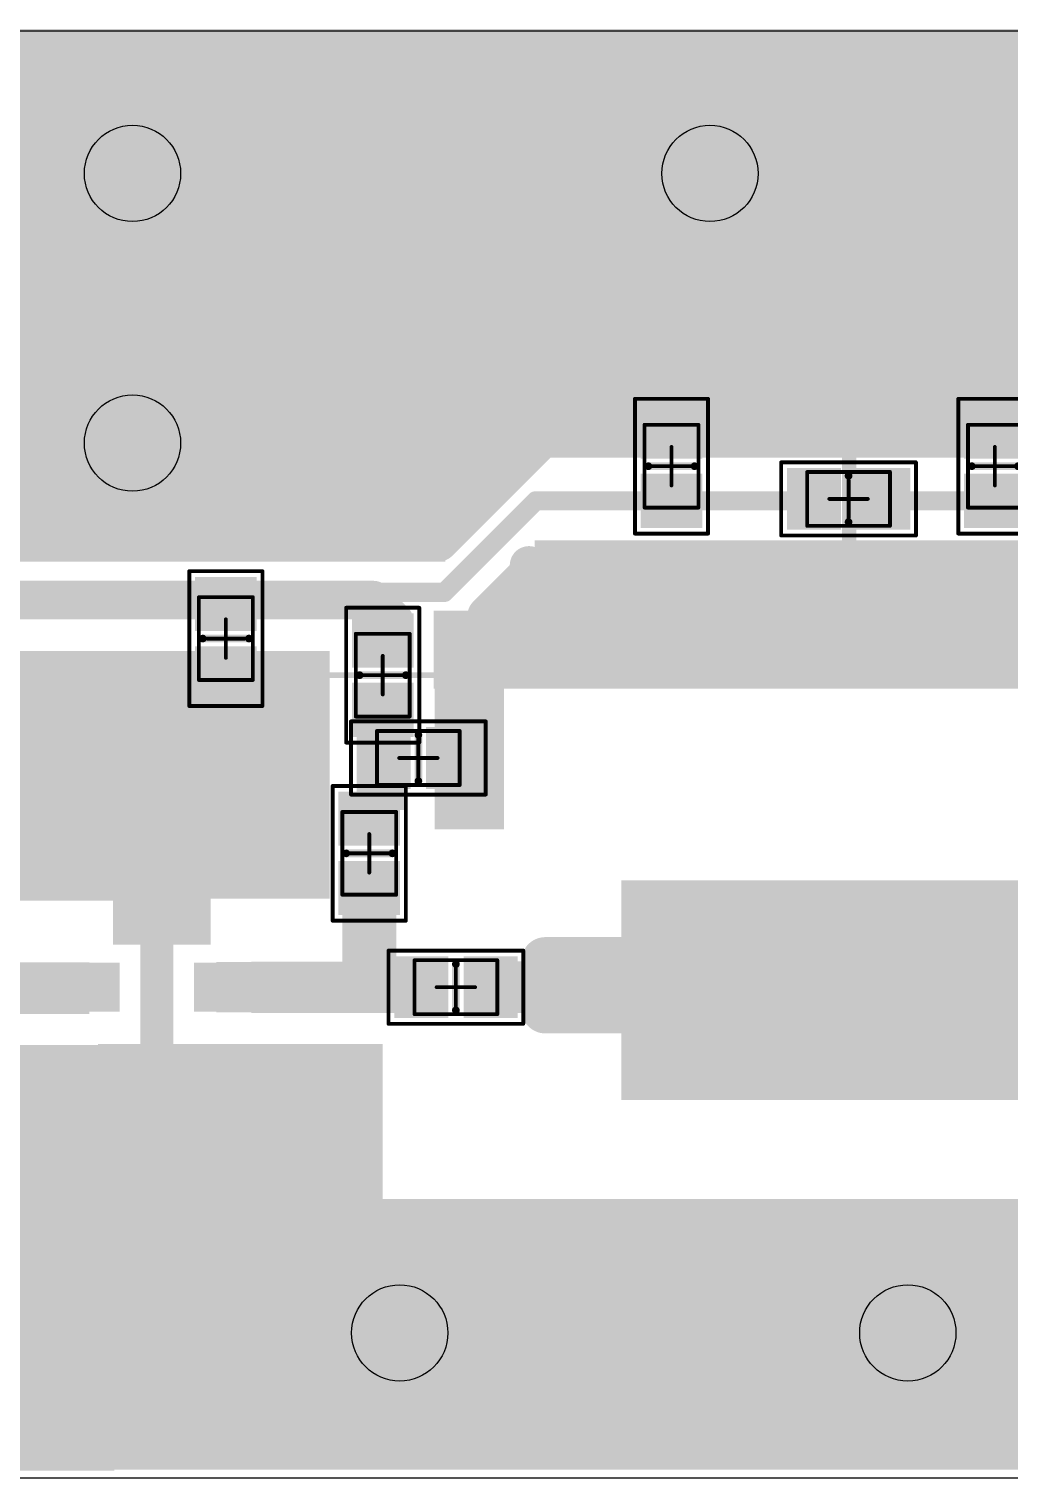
# Model space of a CAD drawing. Extents: x 280 to 426, y 216 to 306.
# Drawn here: x 330.12 to 355.58, y 216.01 to 253.63 of the extents above; entities that cross this region are included whole.
import ezdxf

# ---------------------------------------------------------------- set-up
doc = ezdxf.new("R2010")
doc.units = 0
doc.header["$MEASUREMENT"] = 0
doc.layers.get('0').update_dxf_attribs({"linetype": 'CONTINUOUS'})
for name, color, linetype in [('MECHANICAL13', 56, 'CONTINUOUS'), ('MECHANICAL15', 56, 'CONTINUOUS'), ('MULTILAYER', 9, 'CONTINUOUS'), ('TOPLAYER', 1, 'CONTINUOUS'), ('TOPOVERLAY', 2, 'CONTINUOUS'), ('TOPPASTE', 8, 'CONTINUOUS'), ('TOPSOLDER', 216, 'CONTINUOUS')]:
    doc.layers.add(name, color=color, linetype=linetype)

# ---------------------------------------------------------------- blocks, each defined once
blk = doc.blocks.new('6_0805_N_2')
at = {"layer": 'MECHANICAL13', "const_width": 0.1}
for points in [[(1.075002, 0.700004), (-1.074999, 0.700004)], [(-1.074999, 0.700004), (-1.074999, -0.699996)], [(1.075002, 0.700004), (1.075002, -0.699996)], [(1.075002, -0.699996), (-1.074999, -0.699996)]]:
    blk.add_lwpolyline(points, dxfattribs=at)
at = {"layer": 'MECHANICAL13', "const_width": 0.05}
for points in [[(-1.099998, 0.700004, 1), (-1.05, 0.700004, 1)], [(-1.099998, 0.700004, 1), (-1.05, 0.700004, 1)], [(1.050003, 0.700004, 1), (1.1, 0.700004, 1)], [(1.050003, 0.700004, 1), (1.1, 0.700004, 1)], [(-1.099998, -0.699996, 1), (-1.05, -0.699996, 1)], [(-1.099998, -0.699996, 1), (-1.05, -0.699996, 1)], [(1.050003, -0.699996, 1), (1.1, -0.699996, 1)], [(1.050003, -0.699996, 1), (1.1, -0.699996, 1)]]:
    blk.add_lwpolyline(points, format="xyb", close=True, dxfattribs=at)
at = {"layer": 'MECHANICAL15', "const_width": 0.1}
for points in [[(1.750002, 0.950003), (-1.749999, 0.950003)], [(-1.749999, 0.950003), (-1.749999, -0.949996)], [(1.750002, 0.950003), (1.750002, -0.949996)], [(0.000003, 0.500004), (0.000003, -0.499996)], [(0.500002, 0.000003), (-0.499999, 0.000003)], [(1.750002, -0.949996), (-1.749999, -0.949996)]]:
    blk.add_lwpolyline(points, dxfattribs=at)
at = {"layer": 'MECHANICAL15', "const_width": 0.05}
for points in [[(-1.774998, 0.950003, 1), (-1.725, 0.950003, 1)], [(-1.774998, 0.950003, 1), (-1.725, 0.950003, 1)], [(1.725003, 0.950003, 1), (1.775, 0.950003, 1)], [(1.725003, 0.950003, 1), (1.775, 0.950003, 1)], [(-0.024996, 0.500004, 1), (0.025001, 0.500004, 1)], [(-0.524998, 0.000003, 1), (-0.475, 0.000003, 1)], [(0.475003, 0.000003, 1), (0.525, 0.000003, 1)], [(-0.024996, -0.499996, 1), (0.025001, -0.499996, 1)], [(-1.774998, -0.949996, 1), (-1.725, -0.949996, 1)], [(-1.774998, -0.949996, 1), (-1.725, -0.949996, 1)], [(1.725003, -0.949996, 1), (1.775, -0.949996, 1)], [(1.725003, -0.949996, 1), (1.775, -0.949996, 1)]]:
    blk.add_lwpolyline(points, format="xyb", close=True, dxfattribs=at)
at = {"layer": 'TOPLAYER'}
for points in [[(-0.299999, -0.699996), (-0.299999, 0.700001), (-1.499997, -0.699996), (-1.499997, 0.700001)], [(1.5, -0.699996), (1.5, 0.700001), (0.300002, -0.699996), (0.300002, 0.700001)]]:
    blk.add_solid(points, dxfattribs=at)
at = {"layer": 'TOPOVERLAY', "const_width": 0.2}
blk.add_lwpolyline([(0, 0.599999), (0, -0.599999)], dxfattribs=at)
at = {"layer": 'TOPOVERLAY', "const_width": 0.1}
for points in [[(-0.05, 0.599999, 1), (0.05, 0.599999, 1)], [(-0.05, -0.599999, 1), (0.05, -0.599999, 1)]]:
    blk.add_lwpolyline(points, format="xyb", close=True, dxfattribs=at)
at = {"layer": 'TOPPASTE'}
for points in [[(-0.299999, -0.699996), (-0.299999, 0.700001), (-1.499997, -0.699996), (-1.499997, 0.700001)], [(1.5, -0.699996), (1.5, 0.700001), (0.300002, -0.699996), (0.300002, 0.700001)]]:
    blk.add_solid(points, dxfattribs=at)
at = {"layer": 'TOPSOLDER'}
for points in [[(-0.198399, -0.801596), (-0.198399, 0.801601), (-1.601597, -0.801596), (-1.601597, 0.801601)], [(1.6016, -0.801596), (1.6016, 0.801601), (0.198402, -0.801596), (0.198402, 0.801601)]]:
    blk.add_solid(points, dxfattribs=at)
blk = doc.blocks.new('6_0805_N_6')
at = {"layer": 'MECHANICAL13', "const_width": 0.1}
for points in [[(1.075002, 0.700004), (-1.074999, 0.700004)], [(-1.074999, -0.699996), (-1.074999, 0.700004)], [(1.075002, -0.699996), (1.075002, 0.700004)], [(1.075002, -0.699996), (-1.074999, -0.699996)]]:
    blk.add_lwpolyline(points, dxfattribs=at)
at = {"layer": 'MECHANICAL13', "const_width": 0.05}
for points in [[(-1.099998, 0.700004, 1), (-1.05, 0.700004, 1)], [(-1.099998, 0.700004, 1), (-1.05, 0.700004, 1)], [(1.050003, 0.700004, 1), (1.1, 0.700004, 1)], [(1.050003, 0.700004, 1), (1.1, 0.700004, 1)], [(-1.099998, -0.699996, 1), (-1.05, -0.699996, 1)], [(-1.099998, -0.699996, 1), (-1.05, -0.699996, 1)], [(1.050003, -0.699996, 1), (1.1, -0.699996, 1)], [(1.050003, -0.699996, 1), (1.1, -0.699996, 1)]]:
    blk.add_lwpolyline(points, format="xyb", close=True, dxfattribs=at)
at = {"layer": 'MECHANICAL15', "const_width": 0.1}
for points in [[(1.750002, 0.950003), (-1.749999, 0.950003)], [(-1.749999, -0.949996), (-1.749999, 0.950003)], [(1.750002, -0.949996), (1.750002, 0.950003)], [(0.000003, -0.499996), (0.000003, 0.500004)], [(0.500002, 0.000003), (-0.499999, 0.000003)], [(1.750002, -0.949996), (-1.749999, -0.949996)]]:
    blk.add_lwpolyline(points, dxfattribs=at)
at = {"layer": 'MECHANICAL15', "const_width": 0.05}
for points in [[(-1.774998, 0.950003, 1), (-1.725, 0.950003, 1)], [(-1.774998, 0.950003, 1), (-1.725, 0.950003, 1)], [(1.725003, 0.950003, 1), (1.775, 0.950003, 1)], [(1.725003, 0.950003, 1), (1.775, 0.950003, 1)], [(-0.024996, 0.500004, 1), (0.025001, 0.500004, 1)], [(-0.524998, 0.000003, 1), (-0.475, 0.000003, 1)], [(0.475003, 0.000003, 1), (0.525, 0.000003, 1)], [(-0.024996, -0.499996, 1), (0.025001, -0.499996, 1)], [(-1.774998, -0.949996, 1), (-1.725, -0.949996, 1)], [(-1.774998, -0.949996, 1), (-1.725, -0.949996, 1)], [(1.725003, -0.949996, 1), (1.775, -0.949996, 1)], [(1.725003, -0.949996, 1), (1.775, -0.949996, 1)]]:
    blk.add_lwpolyline(points, format="xyb", close=True, dxfattribs=at)
at = {"layer": 'TOPLAYER'}
for points in [[(-0.299999, -0.699996), (-0.299999, 0.700001), (-1.499997, -0.699996), (-1.499997, 0.700001)], [(1.5, -0.699996), (1.5, 0.700001), (0.300002, -0.699996), (0.300002, 0.700001)]]:
    blk.add_solid(points, dxfattribs=at)
at = {"layer": 'TOPOVERLAY', "const_width": 0.2}
blk.add_lwpolyline([(0, -0.599999), (0, 0.599999)], dxfattribs=at)
at = {"layer": 'TOPOVERLAY', "const_width": 0.1}
for points in [[(-0.05, 0.599999, 1), (0.05, 0.599999, 1)], [(-0.05, -0.599999, 1), (0.05, -0.599999, 1)]]:
    blk.add_lwpolyline(points, format="xyb", close=True, dxfattribs=at)
at = {"layer": 'TOPPASTE'}
for points in [[(-0.299999, -0.699996), (-0.299999, 0.700001), (-1.499997, -0.699996), (-1.499997, 0.700001)], [(1.5, -0.699996), (1.5, 0.700001), (0.300002, -0.699996), (0.300002, 0.700001)]]:
    blk.add_solid(points, dxfattribs=at)
at = {"layer": 'TOPSOLDER'}
for points in [[(-0.198399, -0.801596), (-0.198399, 0.801601), (-1.601597, -0.801596), (-1.601597, 0.801601)], [(1.6016, -0.801596), (1.6016, 0.801601), (0.198402, -0.801596), (0.198402, 0.801601)]]:
    blk.add_solid(points, dxfattribs=at)
blk = doc.blocks.new('6_0805_N_16')
at = {"layer": 'MECHANICAL13', "const_width": 0.1}
for points in [[(1.075002, 0.700004), (-1.074999, 0.700004)], [(-1.074999, 0.700004), (-1.074999, -0.699996)], [(1.075002, 0.700004), (1.075002, -0.699996)], [(1.075002, -0.699996), (-1.074999, -0.699996)]]:
    blk.add_lwpolyline(points, dxfattribs=at)
at = {"layer": 'MECHANICAL13', "const_width": 0.05}
for points in [[(-1.099998, 0.700004, 1), (-1.05, 0.700004, 1)], [(-1.099998, 0.700004, 1), (-1.05, 0.700004, 1)], [(1.050003, 0.700004, 1), (1.1, 0.700004, 1)], [(1.050003, 0.700004, 1), (1.1, 0.700004, 1)], [(-1.099998, -0.699996, 1), (-1.05, -0.699996, 1)], [(-1.099998, -0.699996, 1), (-1.05, -0.699996, 1)], [(1.050003, -0.699996, 1), (1.1, -0.699996, 1)], [(1.050003, -0.699996, 1), (1.1, -0.699996, 1)]]:
    blk.add_lwpolyline(points, format="xyb", close=True, dxfattribs=at)
at = {"layer": 'MECHANICAL15', "const_width": 0.1}
for points in [[(1.750002, 0.950003), (-1.749999, 0.950003)], [(-1.749999, 0.950003), (-1.749999, -0.949996)], [(1.750002, 0.950003), (1.750002, -0.949996)], [(0.000003, 0.500004), (0.000003, -0.499996)], [(0.500002, 0.000003), (-0.499999, 0.000003)], [(1.750002, -0.949996), (-1.749999, -0.949996)]]:
    blk.add_lwpolyline(points, dxfattribs=at)
at = {"layer": 'MECHANICAL15', "const_width": 0.05}
for points in [[(-1.774998, 0.950003, 1), (-1.725, 0.950003, 1)], [(-1.774998, 0.950003, 1), (-1.725, 0.950003, 1)], [(1.725003, 0.950003, 1), (1.775, 0.950003, 1)], [(1.725003, 0.950003, 1), (1.775, 0.950003, 1)], [(-0.024996, 0.500004, 1), (0.025001, 0.500004, 1)], [(-0.524998, 0.000003, 1), (-0.475, 0.000003, 1)], [(0.475003, 0.000003, 1), (0.525, 0.000003, 1)], [(-0.024996, -0.499996, 1), (0.025001, -0.499996, 1)], [(-1.774998, -0.949996, 1), (-1.725, -0.949996, 1)], [(-1.774998, -0.949996, 1), (-1.725, -0.949996, 1)], [(1.725003, -0.949996, 1), (1.775, -0.949996, 1)], [(1.725003, -0.949996, 1), (1.775, -0.949996, 1)]]:
    blk.add_lwpolyline(points, format="xyb", close=True, dxfattribs=at)
at = {"layer": 'TOPLAYER'}
for points in [[(-0.299999, -0.699996), (-0.299999, 0.700001), (-1.499997, -0.699996), (-1.499997, 0.700001)], [(1.5, -0.699996), (1.5, 0.700001), (0.300002, -0.699996), (0.300002, 0.700001)]]:
    blk.add_solid(points, dxfattribs=at)
at = {"layer": 'TOPOVERLAY', "const_width": 0.2}
blk.add_lwpolyline([(0, 0.599999), (0, -0.599999)], dxfattribs=at)
at = {"layer": 'TOPOVERLAY', "const_width": 0.1}
for points in [[(-0.05, 0.599999, 1), (0.05, 0.599999, 1)], [(-0.05, -0.599999, 1), (0.05, -0.599999, 1)]]:
    blk.add_lwpolyline(points, format="xyb", close=True, dxfattribs=at)
at = {"layer": 'TOPPASTE'}
for points in [[(-0.299999, -0.699996), (-0.299999, 0.700001), (-1.499997, -0.699996), (-1.499997, 0.700001)], [(1.5, -0.699996), (1.5, 0.700001), (0.300002, -0.699996), (0.300002, 0.700001)]]:
    blk.add_solid(points, dxfattribs=at)
at = {"layer": 'TOPSOLDER'}
for points in [[(-0.198399, -0.801596), (-0.198399, 0.801601), (-1.601597, -0.801596), (-1.601597, 0.801601)], [(1.6016, -0.801596), (1.6016, 0.801601), (0.198402, -0.801596), (0.198402, 0.801601)]]:
    blk.add_solid(points, dxfattribs=at)
blk = doc.blocks.new('6_0805_N_17')
at = {"layer": 'MECHANICAL13', "const_width": 0.1}
for points in [[(-1.074999, 0.700004), (1.075002, 0.700004)], [(-1.074999, 0.700004), (-1.074999, -0.699996)], [(1.075002, 0.700004), (1.075002, -0.699996)], [(-1.074999, -0.699996), (1.075002, -0.699996)]]:
    blk.add_lwpolyline(points, dxfattribs=at)
at = {"layer": 'MECHANICAL13', "const_width": 0.05}
for points in [[(-1.099998, 0.700004, 1), (-1.05, 0.700004, 1)], [(-1.099998, 0.700004, 1), (-1.05, 0.700004, 1)], [(1.050003, 0.700004, 1), (1.1, 0.700004, 1)], [(1.050003, 0.700004, 1), (1.1, 0.700004, 1)], [(-1.099998, -0.699996, 1), (-1.05, -0.699996, 1)], [(-1.099998, -0.699996, 1), (-1.05, -0.699996, 1)], [(1.050003, -0.699996, 1), (1.1, -0.699996, 1)], [(1.050003, -0.699996, 1), (1.1, -0.699996, 1)]]:
    blk.add_lwpolyline(points, format="xyb", close=True, dxfattribs=at)
at = {"layer": 'MECHANICAL15', "const_width": 0.1}
for points in [[(-1.749999, 0.950003), (1.750002, 0.950003)], [(-1.749999, 0.950003), (-1.749999, -0.949996)], [(1.750002, 0.950003), (1.750002, -0.949996)], [(0.000003, 0.500004), (0.000003, -0.499996)], [(-0.499999, 0.000003), (0.500002, 0.000003)], [(-1.749999, -0.949996), (1.750002, -0.949996)]]:
    blk.add_lwpolyline(points, dxfattribs=at)
at = {"layer": 'MECHANICAL15', "const_width": 0.05}
for points in [[(-1.774998, 0.950003, 1), (-1.725, 0.950003, 1)], [(-1.774998, 0.950003, 1), (-1.725, 0.950003, 1)], [(1.725003, 0.950003, 1), (1.775, 0.950003, 1)], [(1.725003, 0.950003, 1), (1.775, 0.950003, 1)], [(-0.024996, 0.500004, 1), (0.025001, 0.500004, 1)], [(-0.524998, 0.000003, 1), (-0.475, 0.000003, 1)], [(0.475003, 0.000003, 1), (0.525, 0.000003, 1)], [(-0.024996, -0.499996, 1), (0.025001, -0.499996, 1)], [(-1.774998, -0.949996, 1), (-1.725, -0.949996, 1)], [(-1.774998, -0.949996, 1), (-1.725, -0.949996, 1)], [(1.725003, -0.949996, 1), (1.775, -0.949996, 1)], [(1.725003, -0.949996, 1), (1.775, -0.949996, 1)]]:
    blk.add_lwpolyline(points, format="xyb", close=True, dxfattribs=at)
at = {"layer": 'TOPLAYER'}
for points in [[(-0.299999, -0.699996), (-0.299999, 0.700001), (-1.499997, -0.699996), (-1.499997, 0.700001)], [(1.5, -0.699996), (1.5, 0.700001), (0.300002, -0.699996), (0.300002, 0.700001)]]:
    blk.add_solid(points, dxfattribs=at)
at = {"layer": 'TOPOVERLAY', "const_width": 0.2}
blk.add_lwpolyline([(0, 0.599999), (0, -0.599999)], dxfattribs=at)
at = {"layer": 'TOPOVERLAY', "const_width": 0.1}
for points in [[(-0.05, 0.599999, 1), (0.05, 0.599999, 1)], [(-0.05, -0.599999, 1), (0.05, -0.599999, 1)]]:
    blk.add_lwpolyline(points, format="xyb", close=True, dxfattribs=at)
at = {"layer": 'TOPPASTE'}
for points in [[(-0.299999, -0.699996), (-0.299999, 0.700001), (-1.499997, -0.699996), (-1.499997, 0.700001)], [(1.5, -0.699996), (1.5, 0.700001), (0.300002, -0.699996), (0.300002, 0.700001)]]:
    blk.add_solid(points, dxfattribs=at)
at = {"layer": 'TOPSOLDER'}
for points in [[(-0.198399, -0.801596), (-0.198399, 0.801601), (-1.601597, -0.801596), (-1.601597, 0.801601)], [(1.6016, -0.801596), (1.6016, 0.801601), (0.198402, -0.801596), (0.198402, 0.801601)]]:
    blk.add_solid(points, dxfattribs=at)
blk = doc.blocks.new('6_0805_N_18')
at = {"layer": 'MECHANICAL13', "const_width": 0.1}
for points in [[(-1.074999, 0.700004), (1.075002, 0.700004)], [(-1.074999, 0.700004), (-1.074999, -0.699996)], [(1.075002, 0.700004), (1.075002, -0.699996)], [(-1.074999, -0.699996), (1.075002, -0.699996)]]:
    blk.add_lwpolyline(points, dxfattribs=at)
at = {"layer": 'MECHANICAL13', "const_width": 0.05}
for points in [[(-1.099998, 0.700004, 1), (-1.05, 0.700004, 1)], [(-1.099998, 0.700004, 1), (-1.05, 0.700004, 1)], [(1.050003, 0.700004, 1), (1.1, 0.700004, 1)], [(1.050003, 0.700004, 1), (1.1, 0.700004, 1)], [(-1.099998, -0.699996, 1), (-1.05, -0.699996, 1)], [(-1.099998, -0.699996, 1), (-1.05, -0.699996, 1)], [(1.050003, -0.699996, 1), (1.1, -0.699996, 1)], [(1.050003, -0.699996, 1), (1.1, -0.699996, 1)]]:
    blk.add_lwpolyline(points, format="xyb", close=True, dxfattribs=at)
at = {"layer": 'MECHANICAL15', "const_width": 0.1}
for points in [[(-1.749999, 0.950003), (1.750002, 0.950003)], [(-1.749999, 0.950003), (-1.749999, -0.949996)], [(1.750002, 0.950003), (1.750002, -0.949996)], [(0.000003, 0.500004), (0.000003, -0.499996)], [(-0.499999, 0.000003), (0.500002, 0.000003)], [(-1.749999, -0.949996), (1.750002, -0.949996)]]:
    blk.add_lwpolyline(points, dxfattribs=at)
at = {"layer": 'MECHANICAL15', "const_width": 0.05}
for points in [[(-1.774998, 0.950003, 1), (-1.725, 0.950003, 1)], [(-1.774998, 0.950003, 1), (-1.725, 0.950003, 1)], [(1.725003, 0.950003, 1), (1.775, 0.950003, 1)], [(1.725003, 0.950003, 1), (1.775, 0.950003, 1)], [(-0.024996, 0.500004, 1), (0.025001, 0.500004, 1)], [(-0.524998, 0.000003, 1), (-0.475, 0.000003, 1)], [(0.475003, 0.000003, 1), (0.525, 0.000003, 1)], [(-0.024996, -0.499996, 1), (0.025001, -0.499996, 1)], [(-1.774998, -0.949996, 1), (-1.725, -0.949996, 1)], [(-1.774998, -0.949996, 1), (-1.725, -0.949996, 1)], [(1.725003, -0.949996, 1), (1.775, -0.949996, 1)], [(1.725003, -0.949996, 1), (1.775, -0.949996, 1)]]:
    blk.add_lwpolyline(points, format="xyb", close=True, dxfattribs=at)
at = {"layer": 'TOPLAYER'}
for points in [[(-0.299999, -0.699996), (-0.299999, 0.700001), (-1.499997, -0.699996), (-1.499997, 0.700001)], [(1.5, -0.699996), (1.5, 0.700001), (0.300002, -0.699996), (0.300002, 0.700001)]]:
    blk.add_solid(points, dxfattribs=at)
at = {"layer": 'TOPOVERLAY', "const_width": 0.2}
blk.add_lwpolyline([(0, 0.599999), (0, -0.599999)], dxfattribs=at)
at = {"layer": 'TOPOVERLAY', "const_width": 0.1}
for points in [[(-0.05, 0.599999, 1), (0.05, 0.599999, 1)], [(-0.05, -0.599999, 1), (0.05, -0.599999, 1)]]:
    blk.add_lwpolyline(points, format="xyb", close=True, dxfattribs=at)
at = {"layer": 'TOPPASTE'}
for points in [[(-0.299999, -0.699996), (-0.299999, 0.700001), (-1.499997, -0.699996), (-1.499997, 0.700001)], [(1.5, -0.699996), (1.5, 0.700001), (0.300002, -0.699996), (0.300002, 0.700001)]]:
    blk.add_solid(points, dxfattribs=at)
at = {"layer": 'TOPSOLDER'}
for points in [[(-0.198399, -0.801596), (-0.198399, 0.801601), (-1.601597, -0.801596), (-1.601597, 0.801601)], [(1.6016, -0.801596), (1.6016, 0.801601), (0.198402, -0.801596), (0.198402, 0.801601)]]:
    blk.add_solid(points, dxfattribs=at)
blk = doc.blocks.new('6_0805_N_22')
at = {"layer": 'MECHANICAL13', "const_width": 0.1}
for points in [[(1.075002, 0.700004), (-1.074999, 0.700004)], [(-1.074999, -0.699996), (-1.074999, 0.700004)], [(1.075002, -0.699996), (1.075002, 0.700004)], [(1.075002, -0.699996), (-1.074999, -0.699996)]]:
    blk.add_lwpolyline(points, dxfattribs=at)
at = {"layer": 'MECHANICAL13', "const_width": 0.05}
for points in [[(-1.099998, 0.700004, 1), (-1.05, 0.700004, 1)], [(-1.099998, 0.700004, 1), (-1.05, 0.700004, 1)], [(1.050003, 0.700004, 1), (1.1, 0.700004, 1)], [(1.050003, 0.700004, 1), (1.1, 0.700004, 1)], [(-1.099998, -0.699996, 1), (-1.05, -0.699996, 1)], [(-1.099998, -0.699996, 1), (-1.05, -0.699996, 1)], [(1.050003, -0.699996, 1), (1.1, -0.699996, 1)], [(1.050003, -0.699996, 1), (1.1, -0.699996, 1)]]:
    blk.add_lwpolyline(points, format="xyb", close=True, dxfattribs=at)
at = {"layer": 'MECHANICAL15', "const_width": 0.1}
for points in [[(1.750002, 0.950003), (-1.749999, 0.950003)], [(-1.749999, -0.949996), (-1.749999, 0.950003)], [(1.750002, -0.949996), (1.750002, 0.950003)], [(0.000003, -0.499996), (0.000003, 0.500004)], [(0.500002, 0.000003), (-0.499999, 0.000003)], [(1.750002, -0.949996), (-1.749999, -0.949996)]]:
    blk.add_lwpolyline(points, dxfattribs=at)
at = {"layer": 'MECHANICAL15', "const_width": 0.05}
for points in [[(-1.774998, 0.950003, 1), (-1.725, 0.950003, 1)], [(-1.774998, 0.950003, 1), (-1.725, 0.950003, 1)], [(1.725003, 0.950003, 1), (1.775, 0.950003, 1)], [(1.725003, 0.950003, 1), (1.775, 0.950003, 1)], [(-0.024996, 0.500004, 1), (0.025001, 0.500004, 1)], [(-0.524998, 0.000003, 1), (-0.475, 0.000003, 1)], [(0.475003, 0.000003, 1), (0.525, 0.000003, 1)], [(-0.024996, -0.499996, 1), (0.025001, -0.499996, 1)], [(-1.774998, -0.949996, 1), (-1.725, -0.949996, 1)], [(-1.774998, -0.949996, 1), (-1.725, -0.949996, 1)], [(1.725003, -0.949996, 1), (1.775, -0.949996, 1)], [(1.725003, -0.949996, 1), (1.775, -0.949996, 1)]]:
    blk.add_lwpolyline(points, format="xyb", close=True, dxfattribs=at)
at = {"layer": 'TOPLAYER'}
for points in [[(-0.299999, -0.699996), (-0.299999, 0.700001), (-1.499997, -0.699996), (-1.499997, 0.700001)], [(1.5, -0.699996), (1.5, 0.700001), (0.300002, -0.699996), (0.300002, 0.700001)]]:
    blk.add_solid(points, dxfattribs=at)
at = {"layer": 'TOPOVERLAY', "const_width": 0.2}
blk.add_lwpolyline([(0, -0.599999), (0, 0.599999)], dxfattribs=at)
at = {"layer": 'TOPOVERLAY', "const_width": 0.1}
for points in [[(-0.05, 0.599999, 1), (0.05, 0.599999, 1)], [(-0.05, -0.599999, 1), (0.05, -0.599999, 1)]]:
    blk.add_lwpolyline(points, format="xyb", close=True, dxfattribs=at)
at = {"layer": 'TOPPASTE'}
for points in [[(-0.299999, -0.699996), (-0.299999, 0.700001), (-1.499997, -0.699996), (-1.499997, 0.700001)], [(1.5, -0.699996), (1.5, 0.700001), (0.300002, -0.699996), (0.300002, 0.700001)]]:
    blk.add_solid(points, dxfattribs=at)
at = {"layer": 'TOPSOLDER'}
for points in [[(-0.198399, -0.801596), (-0.198399, 0.801601), (-1.601597, -0.801596), (-1.601597, 0.801601)], [(1.6016, -0.801596), (1.6016, 0.801601), (0.198402, -0.801596), (0.198402, 0.801601)]]:
    blk.add_solid(points, dxfattribs=at)
blk = doc.blocks.new('6_0805_N_26')
at = {"layer": 'MECHANICAL13', "const_width": 0.1}
for points in [[(1.075002, 0.700004), (-1.074999, 0.700004)], [(-1.074999, 0.700004), (-1.074999, -0.699996)], [(1.075002, 0.700004), (1.075002, -0.699996)], [(1.075002, -0.699996), (-1.074999, -0.699996)]]:
    blk.add_lwpolyline(points, dxfattribs=at)
at = {"layer": 'MECHANICAL13', "const_width": 0.05}
for points in [[(-1.099998, 0.700004, 1), (-1.05, 0.700004, 1)], [(-1.099998, 0.700004, 1), (-1.05, 0.700004, 1)], [(1.050003, 0.700004, 1), (1.1, 0.700004, 1)], [(1.050003, 0.700004, 1), (1.1, 0.700004, 1)], [(-1.099998, -0.699996, 1), (-1.05, -0.699996, 1)], [(-1.099998, -0.699996, 1), (-1.05, -0.699996, 1)], [(1.050003, -0.699996, 1), (1.1, -0.699996, 1)], [(1.050003, -0.699996, 1), (1.1, -0.699996, 1)]]:
    blk.add_lwpolyline(points, format="xyb", close=True, dxfattribs=at)
at = {"layer": 'MECHANICAL15', "const_width": 0.1}
for points in [[(1.750002, 0.950003), (-1.749999, 0.950003)], [(-1.749999, 0.950003), (-1.749999, -0.949996)], [(1.750002, 0.950003), (1.750002, -0.949996)], [(0.000003, 0.500004), (0.000003, -0.499996)], [(0.500002, 0.000003), (-0.499999, 0.000003)], [(1.750002, -0.949996), (-1.749999, -0.949996)]]:
    blk.add_lwpolyline(points, dxfattribs=at)
at = {"layer": 'MECHANICAL15', "const_width": 0.05}
for points in [[(-1.774998, 0.950003, 1), (-1.725, 0.950003, 1)], [(-1.774998, 0.950003, 1), (-1.725, 0.950003, 1)], [(1.725003, 0.950003, 1), (1.775, 0.950003, 1)], [(1.725003, 0.950003, 1), (1.775, 0.950003, 1)], [(-0.024996, 0.500004, 1), (0.025001, 0.500004, 1)], [(-0.524998, 0.000003, 1), (-0.475, 0.000003, 1)], [(0.475003, 0.000003, 1), (0.525, 0.000003, 1)], [(-0.024996, -0.499996, 1), (0.025001, -0.499996, 1)], [(-1.774998, -0.949996, 1), (-1.725, -0.949996, 1)], [(-1.774998, -0.949996, 1), (-1.725, -0.949996, 1)], [(1.725003, -0.949996, 1), (1.775, -0.949996, 1)], [(1.725003, -0.949996, 1), (1.775, -0.949996, 1)]]:
    blk.add_lwpolyline(points, format="xyb", close=True, dxfattribs=at)
at = {"layer": 'TOPLAYER'}
for points in [[(-0.299999, -0.699996), (-0.299999, 0.700001), (-1.499997, -0.699996), (-1.499997, 0.700001)], [(1.5, -0.699996), (1.5, 0.700001), (0.300002, -0.699996), (0.300002, 0.700001)]]:
    blk.add_solid(points, dxfattribs=at)
at = {"layer": 'TOPOVERLAY', "const_width": 0.2}
blk.add_lwpolyline([(0, 0.599999), (0, -0.599999)], dxfattribs=at)
at = {"layer": 'TOPOVERLAY', "const_width": 0.1}
for points in [[(-0.05, 0.599999, 1), (0.05, 0.599999, 1)], [(-0.05, -0.599999, 1), (0.05, -0.599999, 1)]]:
    blk.add_lwpolyline(points, format="xyb", close=True, dxfattribs=at)
at = {"layer": 'TOPPASTE'}
for points in [[(-0.299999, -0.699996), (-0.299999, 0.700001), (-1.499997, -0.699996), (-1.499997, 0.700001)], [(1.5, -0.699996), (1.5, 0.700001), (0.300002, -0.699996), (0.300002, 0.700001)]]:
    blk.add_solid(points, dxfattribs=at)
at = {"layer": 'TOPSOLDER'}
for points in [[(-0.198399, -0.801596), (-0.198399, 0.801601), (-1.601597, -0.801596), (-1.601597, 0.801601)], [(1.6016, -0.801596), (1.6016, 0.801601), (0.198402, -0.801596), (0.198402, 0.801601)]]:
    blk.add_solid(points, dxfattribs=at)
blk = doc.blocks.new('6_0805_N_27')
at = {"layer": 'MECHANICAL13', "const_width": 0.1}
for points in [[(-1.074999, 0.700004), (1.075002, 0.700004)], [(-1.074999, 0.700004), (-1.074999, -0.699996)], [(1.075002, 0.700004), (1.075002, -0.699996)], [(-1.074999, -0.699996), (1.075002, -0.699996)]]:
    blk.add_lwpolyline(points, dxfattribs=at)
at = {"layer": 'MECHANICAL13', "const_width": 0.05}
for points in [[(-1.099998, 0.700004, 1), (-1.05, 0.700004, 1)], [(-1.099998, 0.700004, 1), (-1.05, 0.700004, 1)], [(1.050003, 0.700004, 1), (1.1, 0.700004, 1)], [(1.050003, 0.700004, 1), (1.1, 0.700004, 1)], [(-1.099998, -0.699996, 1), (-1.05, -0.699996, 1)], [(-1.099998, -0.699996, 1), (-1.05, -0.699996, 1)], [(1.050003, -0.699996, 1), (1.1, -0.699996, 1)], [(1.050003, -0.699996, 1), (1.1, -0.699996, 1)]]:
    blk.add_lwpolyline(points, format="xyb", close=True, dxfattribs=at)
at = {"layer": 'MECHANICAL15', "const_width": 0.1}
for points in [[(-1.749999, 0.950003), (1.750002, 0.950003)], [(-1.749999, 0.950003), (-1.749999, -0.949996)], [(1.750002, 0.950003), (1.750002, -0.949996)], [(0.000003, 0.500004), (0.000003, -0.499996)], [(-0.499999, 0.000003), (0.500002, 0.000003)], [(-1.749999, -0.949996), (1.750002, -0.949996)]]:
    blk.add_lwpolyline(points, dxfattribs=at)
at = {"layer": 'MECHANICAL15', "const_width": 0.05}
for points in [[(-1.774998, 0.950003, 1), (-1.725, 0.950003, 1)], [(-1.774998, 0.950003, 1), (-1.725, 0.950003, 1)], [(1.725003, 0.950003, 1), (1.775, 0.950003, 1)], [(1.725003, 0.950003, 1), (1.775, 0.950003, 1)], [(-0.024996, 0.500004, 1), (0.025001, 0.500004, 1)], [(-0.524998, 0.000003, 1), (-0.475, 0.000003, 1)], [(0.475003, 0.000003, 1), (0.525, 0.000003, 1)], [(-0.024996, -0.499996, 1), (0.025001, -0.499996, 1)], [(-1.774998, -0.949996, 1), (-1.725, -0.949996, 1)], [(-1.774998, -0.949996, 1), (-1.725, -0.949996, 1)], [(1.725003, -0.949996, 1), (1.775, -0.949996, 1)], [(1.725003, -0.949996, 1), (1.775, -0.949996, 1)]]:
    blk.add_lwpolyline(points, format="xyb", close=True, dxfattribs=at)
at = {"layer": 'TOPLAYER'}
for points in [[(-0.299999, -0.699996), (-0.299999, 0.700001), (-1.499997, -0.699996), (-1.499997, 0.700001)], [(1.5, -0.699996), (1.5, 0.700001), (0.300002, -0.699996), (0.300002, 0.700001)]]:
    blk.add_solid(points, dxfattribs=at)
at = {"layer": 'TOPOVERLAY', "const_width": 0.2}
blk.add_lwpolyline([(0, 0.599999), (0, -0.599999)], dxfattribs=at)
at = {"layer": 'TOPOVERLAY', "const_width": 0.1}
for points in [[(-0.05, 0.599999, 1), (0.05, 0.599999, 1)], [(-0.05, -0.599999, 1), (0.05, -0.599999, 1)]]:
    blk.add_lwpolyline(points, format="xyb", close=True, dxfattribs=at)
at = {"layer": 'TOPPASTE'}
for points in [[(-0.299999, -0.699996), (-0.299999, 0.700001), (-1.499997, -0.699996), (-1.499997, 0.700001)], [(1.5, -0.699996), (1.5, 0.700001), (0.300002, -0.699996), (0.300002, 0.700001)]]:
    blk.add_solid(points, dxfattribs=at)
at = {"layer": 'TOPSOLDER'}
for points in [[(-0.198399, -0.801596), (-0.198399, 0.801601), (-1.601597, -0.801596), (-1.601597, 0.801601)], [(1.6016, -0.801596), (1.6016, 0.801601), (0.198402, -0.801596), (0.198402, 0.801601)]]:
    blk.add_solid(points, dxfattribs=at)

msp = doc.modelspace()

# ---------------------------------------------------------------- linework, layer by layer
at = {"linetype": 'Continuous'}
msp.add_lwpolyline([(279.935, 253.575), (426.074, 253.575), (426.074, 216.01), (279.935, 216.01)], close=True, dxfattribs=at)
at = {"color": 3, "linetype": 'Continuous'}
for centre in [(332.813, 249.876), (347.813, 249.876), (332.813, 242.876), (339.754, 219.776), (352.951, 219.776)]:
    msp.add_circle(centre, 1.25, dxfattribs=at)
at = {"layer": 'MULTILAYER'}
for points, const_width in [([(331.563, 249.876, 1), (334.063, 249.876, 1)], 2.5), ([(346.563, 249.876, 1), (349.063, 249.876, 1)], 2.5), ([(354.488, 251.401, 1), (354.788, 251.401, 1)], 0.3), ([(331.363, 251.226, 1), (331.663, 251.226, 1)], 0.3), ([(333.665, 251.226, 1), (333.965, 251.226, 1)], 0.3), ([(335.968, 251.226, 1), (336.268, 251.226, 1)], 0.3), ([(338.271, 251.226, 1), (338.571, 251.226, 1)], 0.3), ([(340.574, 251.226, 1), (340.874, 251.226, 1)], 0.3), ([(342.877, 251.226, 1), (343.177, 251.226, 1)], 0.3), ([(345.179, 251.226, 1), (345.479, 251.226, 1)], 0.3), ([(347.482, 251.226, 1), (347.782, 251.226, 1)], 0.3), ([(349.785, 251.226, 1), (350.085, 251.226, 1)], 0.3), ([(352.088, 251.226, 1), (352.388, 251.226, 1)], 0.3), ([(354.413, 248.851, 1), (354.713, 248.851, 1)], 0.3), ([(331.288, 248.676, 1), (331.588, 248.676, 1)], 0.3), ([(333.59, 248.676, 1), (333.89, 248.676, 1)], 0.3), ([(335.893, 248.676, 1), (336.193, 248.676, 1)], 0.3), ([(338.196, 248.676, 1), (338.496, 248.676, 1)], 0.3), ([(340.499, 248.676, 1), (340.799, 248.676, 1)], 0.3), ([(342.802, 248.676, 1), (343.102, 248.676, 1)], 0.3), ([(345.104, 248.676, 1), (345.404, 248.676, 1)], 0.3), ([(347.407, 248.676, 1), (347.707, 248.676, 1)], 0.3), ([(349.71, 248.676, 1), (350.01, 248.676, 1)], 0.3), ([(352.013, 248.676, 1), (352.313, 248.676, 1)], 0.3), ([(331.921, 245.901, 1), (332.221, 245.901, 1)], 0.3), ([(334.224, 245.901, 1), (334.524, 245.901, 1)], 0.3), ([(336.527, 245.901, 1), (336.827, 245.901, 1)], 0.3), ([(338.829, 245.901, 1), (339.129, 245.901, 1)], 0.3), ([(341.132, 245.901, 1), (341.432, 245.901, 1)], 0.3), ([(343.435, 245.901, 1), (343.735, 245.901, 1)], 0.3), ([(345.738, 245.901, 1), (346.038, 245.901, 1)], 0.3), ([(348.213, 246.051, 1), (348.513, 246.051, 1)], 0.3), ([(350.515, 246.051, 1), (350.815, 246.051, 1)], 0.3), ([(352.818, 246.051, 1), (353.118, 246.051, 1)], 0.3), ([(355.121, 246.051, 1), (355.421, 246.051, 1)], 0.3), ([(331.563, 242.876, 1), (334.063, 242.876, 1)], 2.5), ([(348.138, 243.501, 1), (348.438, 243.501, 1)], 0.3), ([(350.44, 243.501, 1), (350.74, 243.501, 1)], 0.3), ([(352.743, 243.501, 1), (353.043, 243.501, 1)], 0.3), ([(355.046, 243.501, 1), (355.346, 243.501, 1)], 0.3), ([(331.846, 243.351, 1), (332.146, 243.351, 1)], 0.3), ([(334.149, 243.351, 1), (334.449, 243.351, 1)], 0.3), ([(336.452, 243.351, 1), (336.752, 243.351, 1)], 0.3), ([(338.754, 243.351, 1), (339.054, 243.351, 1)], 0.3), ([(341.057, 243.351, 1), (341.357, 243.351, 1)], 0.3), ([(343.36, 243.351, 1), (343.66, 243.351, 1)], 0.3), ([(345.663, 243.351, 1), (345.963, 243.351, 1)], 0.3), ([(331.438, 240.876, 1), (331.738, 240.876, 1)], 0.3), ([(334.229, 241.126, 1), (334.529, 241.126, 1)], 0.3), ([(336.532, 241.126, 1), (336.832, 241.126, 1)], 0.3), ([(338.835, 241.126, 1), (339.135, 241.126, 1)], 0.3), ([(341.138, 241.126, 1), (341.438, 241.126, 1)], 0.3), ([(342.963, 239.701, 1), (343.263, 239.701, 1)], 0.3), ([(345.265, 239.701, 1), (345.565, 239.701, 1)], 0.3), ([(347.568, 239.701, 1), (347.868, 239.701, 1)], 0.3), ([(349.871, 239.701, 1), (350.171, 239.701, 1)], 0.3), ([(352.174, 239.701, 1), (352.474, 239.701, 1)], 0.3), ([(354.477, 239.701, 1), (354.777, 239.701, 1)], 0.3), ([(341.863, 238.401, 1), (342.163, 238.401, 1)], 0.3), ([(343.088, 237.401, 1), (343.388, 237.401, 1)], 0.3), ([(345.19, 237.151, 1), (345.49, 237.151, 1)], 0.3), ([(347.493, 237.151, 1), (347.793, 237.151, 1)], 0.3), ([(349.796, 237.151, 1), (350.096, 237.151, 1)], 0.3), ([(352.099, 237.151, 1), (352.399, 237.151, 1)], 0.3), ([(354.402, 237.151, 1), (354.702, 237.151, 1)], 0.3), ([(331.115, 236.376, 1), (331.415, 236.376, 1)], 0.3), ([(333.238, 236.326, 1), (333.538, 236.326, 1)], 0.3), ([(335.438, 236.351, 1), (335.738, 236.351, 1)], 0.3), ([(341.638, 236.101, 1), (341.938, 236.101, 1)], 0.3), ([(336.863, 235.201, 1), (337.163, 235.201, 1)], 0.3), ([(331.165, 234.251, 1), (331.465, 234.251, 1)], 0.3), ([(333.313, 234.151, 1), (333.613, 234.151, 1)], 0.3), ([(335.688, 234.151, 1), (335.988, 234.151, 1)], 0.3), ([(330.63, 233.321, 1), (330.93, 233.321, 1)], 0.3), ([(331.773, 233.321, 1), (332.073, 233.321, 1)], 0.3), ([(332.916, 233.321, 1), (333.216, 233.321, 1)], 0.3), ([(334.059, 233.321, 1), (334.359, 233.321, 1)], 0.3), ([(335.202, 233.321, 1), (335.502, 233.321, 1)], 0.3), ([(336.345, 233.321, 1), (336.645, 233.321, 1)], 0.3), ([(341.688, 233.576, 1), (341.988, 233.576, 1)], 0.3), ([(330.63, 232.178, 1), (330.93, 232.178, 1)], 0.3), ([(331.773, 232.178, 1), (332.073, 232.178, 1)], 0.3), ([(332.916, 232.178, 1), (333.216, 232.178, 1)], 0.3), ([(334.059, 232.178, 1), (334.359, 232.178, 1)], 0.3), ([(335.202, 232.178, 1), (335.502, 232.178, 1)], 0.3), ([(336.345, 232.178, 1), (336.645, 232.178, 1)], 0.3), ([(332.916, 231.289, 1), (333.216, 231.289, 1)], 0.3), ([(334.059, 231.289, 1), (334.359, 231.289, 1)], 0.3), ([(333.297, 229.003, 1), (333.597, 229.003, 1)], 0.3), ([(333.297, 227.225, 1), (333.597, 227.225, 1)], 0.3), ([(330.335, 225.851, 1), (330.635, 225.851, 1)], 0.3), ([(332.638, 225.851, 1), (332.938, 225.851, 1)], 0.3), ([(334.888, 225.926, 1), (335.188, 225.926, 1)], 0.3), ([(337.19, 225.926, 1), (337.49, 225.926, 1)], 0.3), ([(330.329, 224.176, 1), (330.629, 224.176, 1)], 0.3), ([(332.632, 224.176, 1), (332.932, 224.176, 1)], 0.3), ([(334.935, 224.176, 1), (335.235, 224.176, 1)], 0.3), ([(337.238, 224.176, 1), (337.538, 224.176, 1)], 0.3), ([(338.504, 219.776, 1), (341.004, 219.776, 1)], 2.5), ([(351.701, 219.776, 1), (354.201, 219.776, 1)], 2.5), ([(330.488, 221.476, 1), (330.788, 221.476, 1)], 0.3), ([(332.79, 221.476, 1), (333.09, 221.476, 1)], 0.3), ([(335.093, 221.476, 1), (335.393, 221.476, 1)], 0.3), ([(337.396, 221.476, 1), (337.696, 221.476, 1)], 0.3), ([(339.699, 221.476, 1), (339.999, 221.476, 1)], 0.3), ([(342.002, 221.476, 1), (342.302, 221.476, 1)], 0.3), ([(344.304, 221.476, 1), (344.604, 221.476, 1)], 0.3), ([(346.607, 221.476, 1), (346.907, 221.476, 1)], 0.3), ([(348.91, 221.476, 1), (349.21, 221.476, 1)], 0.3), ([(351.213, 221.476, 1), (351.513, 221.476, 1)], 0.3), ([(353.438, 221.451, 1), (353.738, 221.451, 1)], 0.3), ([(331.799, 218.251, 1), (332.099, 218.251, 1)], 0.3), ([(334.102, 218.251, 1), (334.402, 218.251, 1)], 0.3), ([(336.404, 218.251, 1), (336.704, 218.251, 1)], 0.3), ([(338.488, 218.276, 1), (338.788, 218.276, 1)], 0.3), ([(340.79, 218.276, 1), (341.09, 218.276, 1)], 0.3), ([(343.093, 218.276, 1), (343.393, 218.276, 1)], 0.3), ([(345.318, 218.251, 1), (345.618, 218.251, 1)], 0.3), ([(347.621, 218.251, 1), (347.921, 218.251, 1)], 0.3), ([(349.924, 218.251, 1), (350.224, 218.251, 1)], 0.3), ([(352.227, 218.251, 1), (352.527, 218.251, 1)], 0.3), ([(354.529, 218.251, 1), (354.829, 218.251, 1)], 0.3)]:
    msp.add_lwpolyline(points, format="xyb", close=True, dxfattribs=dict(at, const_width=const_width))
at = {"layer": 'TOPLAYER'}
for points, const_width in [([(331.563, 249.876, 1), (334.063, 249.876, 1)], 2.5), ([(346.563, 249.876, 1), (349.063, 249.876, 1)], 2.5), ([(354.488, 251.401, 1), (354.788, 251.401, 1)], 0.3), ([(331.363, 251.226, 1), (331.663, 251.226, 1)], 0.3), ([(333.665, 251.226, 1), (333.965, 251.226, 1)], 0.3), ([(335.968, 251.226, 1), (336.268, 251.226, 1)], 0.3), ([(338.271, 251.226, 1), (338.571, 251.226, 1)], 0.3), ([(340.574, 251.226, 1), (340.874, 251.226, 1)], 0.3), ([(342.877, 251.226, 1), (343.177, 251.226, 1)], 0.3), ([(345.179, 251.226, 1), (345.479, 251.226, 1)], 0.3), ([(347.482, 251.226, 1), (347.782, 251.226, 1)], 0.3), ([(349.785, 251.226, 1), (350.085, 251.226, 1)], 0.3), ([(352.088, 251.226, 1), (352.388, 251.226, 1)], 0.3), ([(354.413, 248.851, 1), (354.713, 248.851, 1)], 0.3), ([(331.288, 248.676, 1), (331.588, 248.676, 1)], 0.3), ([(333.59, 248.676, 1), (333.89, 248.676, 1)], 0.3), ([(335.893, 248.676, 1), (336.193, 248.676, 1)], 0.3), ([(338.196, 248.676, 1), (338.496, 248.676, 1)], 0.3), ([(340.499, 248.676, 1), (340.799, 248.676, 1)], 0.3), ([(342.802, 248.676, 1), (343.102, 248.676, 1)], 0.3), ([(345.104, 248.676, 1), (345.404, 248.676, 1)], 0.3), ([(347.407, 248.676, 1), (347.707, 248.676, 1)], 0.3), ([(349.71, 248.676, 1), (350.01, 248.676, 1)], 0.3), ([(352.013, 248.676, 1), (352.313, 248.676, 1)], 0.3), ([(331.921, 245.901, 1), (332.221, 245.901, 1)], 0.3), ([(334.224, 245.901, 1), (334.524, 245.901, 1)], 0.3), ([(336.527, 245.901, 1), (336.827, 245.901, 1)], 0.3), ([(338.829, 245.901, 1), (339.129, 245.901, 1)], 0.3), ([(341.132, 245.901, 1), (341.432, 245.901, 1)], 0.3), ([(343.435, 245.901, 1), (343.735, 245.901, 1)], 0.3), ([(345.738, 245.901, 1), (346.038, 245.901, 1)], 0.3), ([(348.213, 246.051, 1), (348.513, 246.051, 1)], 0.3), ([(350.515, 246.051, 1), (350.815, 246.051, 1)], 0.3), ([(352.818, 246.051, 1), (353.118, 246.051, 1)], 0.3), ([(355.121, 246.051, 1), (355.421, 246.051, 1)], 0.3), ([(331.563, 242.876, 1), (334.063, 242.876, 1)], 2.5), ([(343.26, 243.351, 1), (343.76, 243.351, 1)], 0.5), ([(348.138, 243.501, 1), (348.438, 243.501, 1)], 0.3), ([(350.44, 243.501, 1), (350.74, 243.501, 1)], 0.3), ([(352.743, 243.501, 1), (353.043, 243.501, 1)], 0.3), ([(355.046, 243.501, 1), (355.346, 243.501, 1)], 0.3), ([(331.846, 243.351, 1), (332.146, 243.351, 1)], 0.3), ([(334.149, 243.351, 1), (334.449, 243.351, 1)], 0.3), ([(336.452, 243.351, 1), (336.752, 243.351, 1)], 0.3), ([(338.754, 243.351, 1), (339.054, 243.351, 1)], 0.3), ([(341.057, 243.351, 1), (341.357, 243.351, 1)], 0.3), ([(341.588, 243.076, 1), (342.088, 243.076, 1)], 0.5), ([(342.413, 243.001, 1), (342.913, 243.001, 1)], 0.5), ([(343.26, 243.048, 1), (343.76, 243.048, 1)], 0.5), ([(343.26, 243.048, 1), (343.76, 243.048, 1)], 0.5), ([(343.36, 243.351, 1), (343.66, 243.351, 1)], 0.3), ([(345.663, 243.351, 1), (345.963, 243.351, 1)], 0.3), ([(340.688, 242.176, 1), (341.188, 242.176, 1)], 0.5), ([(340.688, 242.176, 1), (341.188, 242.176, 1)], 0.5), ([(340.688, 241.776, 1), (341.188, 241.776, 1)], 0.5), ([(340.688, 241.776, 1), (341.188, 241.776, 1)], 0.5), ([(341.163, 241.751, 1), (341.663, 241.751, 1)], 0.5), ([(340.163, 241.251, 1), (340.663, 241.251, 1)], 0.5), ([(340.163, 241.251, 1), (340.663, 241.251, 1)], 0.5), ([(343.163, 241.376, 1), (343.413, 241.376, 1)], 0.25), ([(343.163, 241.376, 1), (343.413, 241.376, 1)], 0.25), ([(345.713, 241.376, 1), (345.963, 241.376, 1)], 0.25), ([(352.188, 241.376, 1), (352.438, 241.376, 1)], 0.25), ([(331.438, 240.876, 1), (331.738, 240.876, 1)], 0.3), ([(334.229, 241.126, 1), (334.529, 241.126, 1)], 0.3), ([(336.532, 241.126, 1), (336.832, 241.126, 1)], 0.3), ([(338.835, 241.126, 1), (339.135, 241.126, 1)], 0.3), ([(341.138, 241.126, 1), (341.438, 241.126, 1)], 0.3), ([(340.163, 240.301, 1), (340.663, 240.301, 1)], 0.5), ([(340.163, 240.301, 1), (340.663, 240.301, 1)], 0.5), ([(340.513, 240.301, 1), (341.013, 240.301, 1)], 0.5), ([(340.513, 240.301, 1), (341.013, 240.301, 1)], 0.5), ([(342.863, 239.701, 1), (343.363, 239.701, 1)], 0.5), ([(342.863, 239.501, 1), (343.363, 239.501, 1)], 0.5), ([(342.863, 239.501, 1), (343.363, 239.501, 1)], 0.5), ([(342.963, 239.701, 1), (343.263, 239.701, 1)], 0.3), ([(345.265, 239.701, 1), (345.565, 239.701, 1)], 0.3), ([(347.568, 239.701, 1), (347.868, 239.701, 1)], 0.3), ([(349.871, 239.701, 1), (350.171, 239.701, 1)], 0.3), ([(352.174, 239.701, 1), (352.474, 239.701, 1)], 0.3), ([(354.477, 239.701, 1), (354.777, 239.701, 1)], 0.3), ([(338.388, 238.801, 1), (338.888, 238.801, 1)], 0.5), ([(338.388, 238.801, 1), (338.888, 238.801, 1)], 0.5), ([(338.663, 239.001, 1), (338.913, 239.001, 1)], 0.25), ([(338.813, 238.801, 1), (339.313, 238.801, 1)], 0.5), ([(338.813, 238.801, 1), (339.313, 238.801, 1)], 0.5), ([(340.788, 239.001, 1), (341.038, 239.001, 1)], 0.25), ([(340.788, 239.001, 1), (341.038, 239.001, 1)], 0.25), ([(341.763, 238.401, 1), (342.263, 238.401, 1)], 0.5), ([(339.363, 238.251, 1), (339.863, 238.251, 1)], 0.5), ([(341.863, 238.401, 1), (342.163, 238.401, 1)], 0.3), ([(343.088, 237.401, 1), (343.388, 237.401, 1)], 0.3), ([(345.19, 237.151, 1), (345.49, 237.151, 1)], 0.3), ([(347.493, 237.151, 1), (347.793, 237.151, 1)], 0.3), ([(349.796, 237.151, 1), (350.096, 237.151, 1)], 0.3), ([(352.099, 237.151, 1), (352.399, 237.151, 1)], 0.3), ([(354.402, 237.151, 1), (354.702, 237.151, 1)], 0.3), ([(331.115, 236.376, 1), (331.415, 236.376, 1)], 0.3), ([(333.238, 236.326, 1), (333.538, 236.326, 1)], 0.3), ([(335.438, 236.351, 1), (335.738, 236.351, 1)], 0.3), ([(341.638, 236.101, 1), (341.938, 236.101, 1)], 0.3), ([(336.863, 235.201, 1), (337.163, 235.201, 1)], 0.3), ([(331.165, 234.251, 1), (331.465, 234.251, 1)], 0.3), ([(333.313, 234.151, 1), (333.613, 234.151, 1)], 0.3), ([(335.688, 234.151, 1), (335.988, 234.151, 1)], 0.3), ([(330.63, 233.321, 1), (330.93, 233.321, 1)], 0.3), ([(331.773, 233.321, 1), (332.073, 233.321, 1)], 0.3), ([(332.916, 233.321, 1), (333.216, 233.321, 1)], 0.3), ([(334.059, 233.321, 1), (334.359, 233.321, 1)], 0.3), ([(335.202, 233.321, 1), (335.502, 233.321, 1)], 0.3), ([(336.345, 233.321, 1), (336.645, 233.321, 1)], 0.3), ([(341.688, 233.576, 1), (341.988, 233.576, 1)], 0.3), ([(330.63, 232.178, 1), (330.93, 232.178, 1)], 0.3), ([(331.773, 232.178, 1), (332.073, 232.178, 1)], 0.3), ([(332.916, 232.178, 1), (333.216, 232.178, 1)], 0.3), ([(334.059, 232.178, 1), (334.359, 232.178, 1)], 0.3), ([(335.202, 232.178, 1), (335.502, 232.178, 1)], 0.3), ([(336.345, 232.178, 1), (336.645, 232.178, 1)], 0.3), ([(332.916, 231.289, 1), (333.216, 231.289, 1)], 0.3), ([(334.059, 231.289, 1), (334.359, 231.289, 1)], 0.3), ([(343.225, 229.426, 1), (343.85, 229.426, 1)], 0.625), ([(333.297, 229.003, 1), (333.597, 229.003, 1)], 0.3), ([(341.755, 229.085, 1), (342.089, 229.085, 1)], 0.334), ([(351.087, 229.085, 1), (351.421, 229.085, 1)], 0.334), ([(341.755, 228.417, 1), (342.089, 228.417, 1)], 0.334), ([(343.225, 228.176, 1), (343.85, 228.176, 1)], 0.625), ([(351.087, 228.417, 1), (351.421, 228.417, 1)], 0.334), ([(333.297, 227.225, 1), (333.597, 227.225, 1)], 0.3), ([(330.335, 225.851, 1), (330.635, 225.851, 1)], 0.3), ([(332.638, 225.851, 1), (332.938, 225.851, 1)], 0.3), ([(334.888, 225.926, 1), (335.188, 225.926, 1)], 0.3), ([(337.19, 225.926, 1), (337.49, 225.926, 1)], 0.3), ([(330.329, 224.176, 1), (330.629, 224.176, 1)], 0.3), ([(332.632, 224.176, 1), (332.932, 224.176, 1)], 0.3), ([(334.935, 224.176, 1), (335.235, 224.176, 1)], 0.3), ([(337.238, 224.176, 1), (337.538, 224.176, 1)], 0.3), ([(338.504, 219.776, 1), (341.004, 219.776, 1)], 2.5), ([(351.701, 219.776, 1), (354.201, 219.776, 1)], 2.5), ([(330.488, 221.476, 1), (330.788, 221.476, 1)], 0.3), ([(332.79, 221.476, 1), (333.09, 221.476, 1)], 0.3), ([(335.093, 221.476, 1), (335.393, 221.476, 1)], 0.3), ([(337.396, 221.476, 1), (337.696, 221.476, 1)], 0.3), ([(339.699, 221.476, 1), (339.999, 221.476, 1)], 0.3), ([(342.002, 221.476, 1), (342.302, 221.476, 1)], 0.3), ([(344.304, 221.476, 1), (344.604, 221.476, 1)], 0.3), ([(346.607, 221.476, 1), (346.907, 221.476, 1)], 0.3), ([(348.91, 221.476, 1), (349.21, 221.476, 1)], 0.3), ([(351.213, 221.476, 1), (351.513, 221.476, 1)], 0.3), ([(353.438, 221.451, 1), (353.738, 221.451, 1)], 0.3), ([(331.799, 218.251, 1), (332.099, 218.251, 1)], 0.3), ([(334.102, 218.251, 1), (334.402, 218.251, 1)], 0.3), ([(336.404, 218.251, 1), (336.704, 218.251, 1)], 0.3), ([(338.488, 218.276, 1), (338.788, 218.276, 1)], 0.3), ([(340.79, 218.276, 1), (341.09, 218.276, 1)], 0.3), ([(343.093, 218.276, 1), (343.393, 218.276, 1)], 0.3), ([(345.318, 218.251, 1), (345.618, 218.251, 1)], 0.3), ([(347.621, 218.251, 1), (347.921, 218.251, 1)], 0.3), ([(349.924, 218.251, 1), (350.224, 218.251, 1)], 0.3), ([(352.227, 218.251, 1), (352.527, 218.251, 1)], 0.3), ([(354.529, 218.251, 1), (354.829, 218.251, 1)], 0.3)]:
    msp.add_lwpolyline(points, format="xyb", close=True, dxfattribs=dict(at, const_width=const_width))
for points, const_width in [([(343.51, 243.048), (343.51, 243.351)], 1), ([(340.763, 240.301), (343.51, 243.048)], 1), ([(340.938, 242.176), (341.838, 243.076)], 1), ([(341.413, 241.751), (342.663, 243.001)], 1), ([(340.938, 241.776), (340.938, 242.176)], 1), ([(340.413, 241.251), (340.938, 241.776)], 1), ([(340.413, 240.301), (340.413, 241.251)], 1), ([(340.913, 239.001), (343.288, 241.376)], 0.5), ([(343.288, 241.376), (345.838, 241.376)], 0.5), ([(352.313, 241.376), (357.763, 241.376)], 0.5), ([(340.413, 240.301), (340.763, 240.301)], 1), ([(342.013, 238.401), (343.113, 239.501)], 1), ([(343.113, 239.501), (343.113, 239.701)], 1), ([(327.363, 238.801), (338.638, 238.801)], 1), ([(338.638, 238.801), (339.063, 238.801)], 1), ([(338.788, 239.001), (340.913, 239.001)], 0.5), ([(339.063, 238.801), (339.613, 238.251)], 1)]:
    msp.add_lwpolyline(points, dxfattribs=dict(at, const_width=const_width))
for points in [[(314.213, 247.051), (360.413, 247.051), (314.213, 253.626), (360.413, 253.626)], [(314.213, 242.176), (338.813, 242.176), (314.213, 247.626), (338.813, 247.626)], [(337.663, 242.776), (358.313, 242.776), (337.663, 247.451), (358.313, 247.451)], [(337.588, 239.801), (340.938, 239.801), (337.588, 243.101), (340.938, 243.101)], [(351.238, 239.901), (351.613, 239.901), (351.238, 243.326), (351.613, 243.326)], [(328.413, 239.801), (338.985, 239.801), (328.413, 242.651), (338.985, 242.651)], [(343.638, 242.501), (357.713, 242.501), (343.638, 242.951), (357.713, 242.951)], [(345.838, 241.126), (348.813, 241.126), (345.838, 241.626), (348.813, 241.626)], [(348.563, 241.126), (350.238, 241.126), (348.563, 241.626), (350.238, 241.626)], [(343.263, 238.276), (360.638, 238.276), (343.263, 240.351), (360.638, 240.351)], [(342.663, 237.926), (345.663, 237.926), (342.663, 239.426), (345.663, 239.426)], [(340.638, 236.501), (366.213, 236.501), (340.638, 238.526), (366.213, 238.526)], [(313.813, 231.001), (333.388, 231.001), (313.813, 237.476), (333.388, 237.476)], [(329.413, 236.076), (337.938, 236.076), (329.413, 237.476), (337.938, 237.476)], [(337.413, 236.776), (341.188, 236.776), (337.413, 236.926), (341.188, 236.926)], [(333.388, 231.051), (337.938, 231.051), (333.388, 236.326), (337.938, 236.326)], [(340.663, 232.851), (342.463, 232.851), (340.663, 236.501), (342.463, 236.501)], [(338.638, 233.351), (339.913, 233.351), (338.638, 235.351), (339.913, 235.351)], [(338.738, 233.451), (339.754, 233.451), (338.738, 234.226), (339.754, 234.226)], [(332.304, 229.856), (334.844, 229.856), (332.304, 231.706), (334.844, 231.706)], [(345.513, 225.826), (373.963, 225.826), (345.513, 231.526), (373.963, 231.526)], [(338.263, 229.026), (339.663, 229.026), (338.263, 230.826), (339.663, 230.826)], [(333.017, 228.003), (333.877, 228.003), (333.017, 230.003), (333.877, 230.003)], [(373.288, 230.051), (343.538, 230.051), (373.288, 227.551), (343.538, 227.551)], [(326.688, 228.058), (331.688, 228.058), (326.688, 229.394), (331.688, 229.394)], [(331.62, 228.114), (332.48, 228.114), (331.62, 229.384), (332.48, 229.384)], [(334.414, 228.114), (335.274, 228.114), (334.414, 229.384), (335.274, 229.384)], [(334.988, 228.101), (336.313, 228.101), (334.988, 229.401), (336.313, 229.401)], [(335.9, 228.081), (340.9, 228.081), (335.9, 229.417), (340.9, 229.417)], [(351.588, 228.417), (351.588, 229.085), (341.588, 228.417), (341.588, 229.085)], [(351.254, 228.083), (351.254, 229.419), (341.922, 228.083), (341.922, 229.419)], [(373.913, 229.426), (342.913, 229.426), (373.913, 228.176), (342.913, 228.176)], [(333.017, 226.844), (333.877, 226.844), (333.017, 228.114), (333.877, 228.114)], [(306.588, 216.201), (332.338, 216.201), (306.588, 227.251), (332.338, 227.251)], [(331.913, 223.026), (339.313, 223.026), (331.913, 227.276), (339.313, 227.276)], [(328.413, 220.401), (331.913, 220.401), (328.413, 227.076), (331.913, 227.076)], [(331.863, 216.226), (373.788, 216.226), (331.863, 223.251), (373.788, 223.251)]]:
    msp.add_solid(points, dxfattribs=at)

# ---------------------------------------------------------------- block references
for name, p, rotation in [('6_0805_N_18', (346.813, 242.276), 90), ('6_0805_N_17', (355.213, 242.276), 90), ('6_0805_N_2', (351.413, 241.426), 180), ('6_0805_N_6', (335.238, 237.801), 270), ('6_0805_N_27', (339.313, 236.851), 90), ('6_0805_N_16', (340.238, 234.701), 180), ('6_0805_N_22', (338.963, 232.226), 270), ('6_0805_N_26', (341.213, 228.751), 180)]:
    msp.add_blockref(name, p, dxfattribs=dict(rotation=rotation))

doc.saveas('drawing.dxf')
